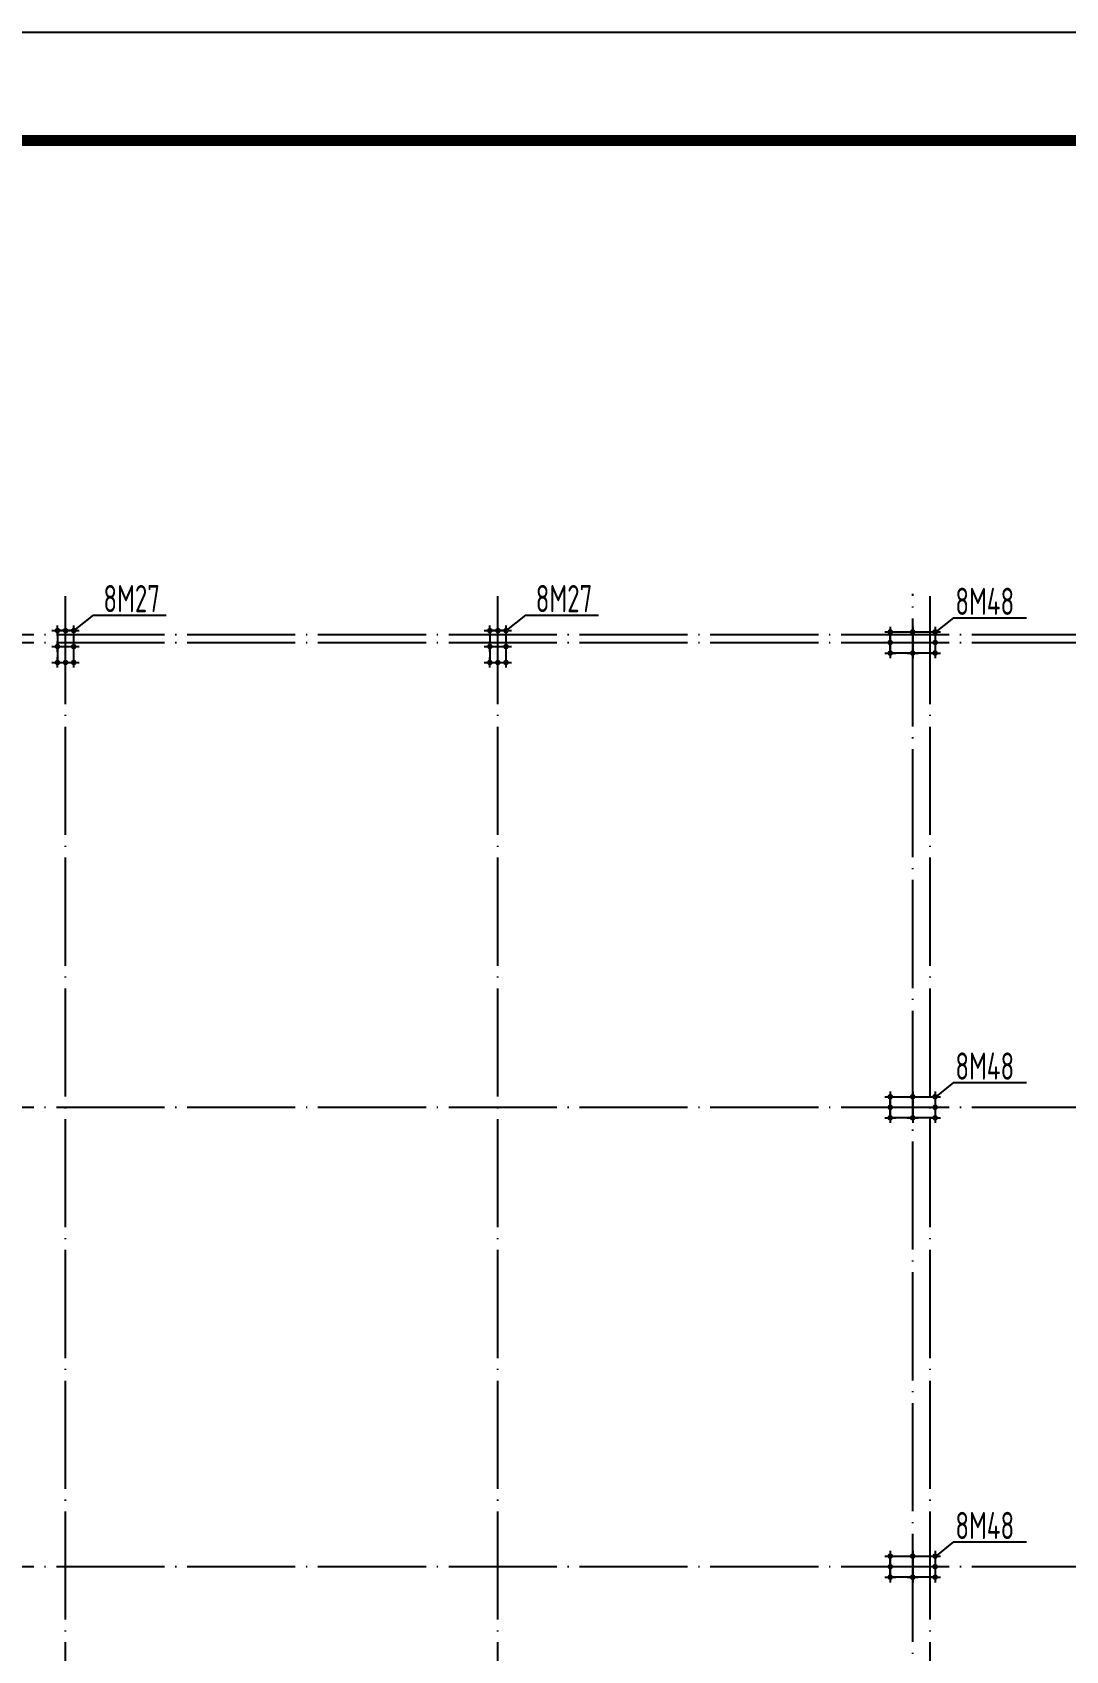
# Model space of a CAD drawing. Extents: x 69728788 to 150676229, y 15322671 to 43663798.
# Drawn here: x 75179886 to 75199006, y 20613360 to 20643303 of the extents above; entities that cross this region are included whole.
import ezdxf

# ---------------------------------------------------------------- set-up
doc = ezdxf.new("R2010")
doc.units = 0
doc.header["$LTSCALE"] = 1000
doc.header["$MEASUREMENT"] = 0
doc.linetypes.add('DOTE', pattern=[2.42, 2, -0.2, 0.02, -0.2])
for name, color, linetype in [('10', 7, 'CONTINUOUS'), ('DOTE', 251, 'DOTE'), ('PUB_TITLE', 4, 'CONTINUOUS'), ('WALL', 4, 'CONTINUOUS'), ('底线', 250, 'CONTINUOUS')]:
    doc.layers.add(name, color=color, linetype=linetype)
doc.styles.add('TSSD_Rein', font='atssdeng.shx', dxfattribs={"width": 0.7, "bigfont": 'atssdchn.shx'})

msp = doc.modelspace()

# ---------------------------------------------------------------- linework, layer by layer
at = {"layer": '10'}
for p, q in [((75180248.1, 20632233.5), (75180344.1, 20632233.5)), ((75180248.1, 20632233.5), (75180344.1, 20632233.5)), ((75180248.1, 20632233.5), (75180344.1, 20632233.5)), ((75180248.1, 20632233.5), (75180344.1, 20632233.5)), ((75180350.5, 20632138.4), (75180350.5, 20632328.6)), ((75180350.5, 20632138.4), (75180350.5, 20632328.6)), ((75180350.5, 20632138.4), (75180350.5, 20632328.6)), ((75180350.5, 20632138.4), (75180350.5, 20632328.6)), ((75180355.5, 20632233.5), (75180451.5, 20632233.5)), ((75180398.1, 20632233.5), (75180494.1, 20632233.5)), ((75180398.1, 20632233.5), (75180494.1, 20632233.5)), ((75180398.1, 20632233.5), (75180494.1, 20632233.5)), ((75180398.1, 20632233.5), (75180494.1, 20632233.5)), ((75180500.5, 20632138.4), (75180500.5, 20632328.6)), ((75180500.5, 20632138.4), (75180500.5, 20632328.6)), ((75180500.5, 20632138.4), (75180500.5, 20632328.6)), ((75180500.5, 20632138.4), (75180500.5, 20632328.6)), ((75180505.5, 20632233.5), (75180601.5, 20632233.5)), ((75180548.1, 20632233.5), (75180644.1, 20632233.5)), ((75180548.1, 20632233.5), (75180644.1, 20632233.5)), ((75180548.1, 20632233.5), (75180644.1, 20632233.5)), ((75180548.1, 20632233.5), (75180644.1, 20632233.5)), ((75180650.5, 20632138.4), (75180650.5, 20632328.6)), ((75180650.5, 20632138.4), (75180650.5, 20632328.6)), ((75180650.5, 20632138.4), (75180650.5, 20632328.6)), ((75180650.5, 20632138.4), (75180650.5, 20632328.6)), ((75180655.5, 20632233.5), (75180751.5, 20632233.5)), ((75188248.1, 20632233.5), (75188344.1, 20632233.5)), ((75188248.1, 20632233.5), (75188344.1, 20632233.5)), ((75188248.1, 20632233.5), (75188344.1, 20632233.5)), ((75188248.1, 20632233.5), (75188344.1, 20632233.5)), ((75188350.5, 20632138.4), (75188350.5, 20632328.6)), ((75188350.5, 20632138.4), (75188350.5, 20632328.6)), ((75188350.5, 20632138.4), (75188350.5, 20632328.6)), ((75188350.5, 20632138.4), (75188350.5, 20632328.6)), ((75188355.5, 20632233.5), (75188451.5, 20632233.5)), ((75188398.1, 20632233.5), (75188494.1, 20632233.5)), ((75188398.1, 20632233.5), (75188494.1, 20632233.5)), ((75188398.1, 20632233.5), (75188494.1, 20632233.5)), ((75188398.1, 20632233.5), (75188494.1, 20632233.5)), ((75188500.5, 20632138.4), (75188500.5, 20632328.6)), ((75188500.5, 20632138.4), (75188500.5, 20632328.6)), ((75188500.5, 20632138.4), (75188500.5, 20632328.6)), ((75188500.5, 20632138.4), (75188500.5, 20632328.6)), ((75188505.5, 20632233.5), (75188601.5, 20632233.5)), ((75188548.1, 20632233.5), (75188644.1, 20632233.5)), ((75188548.1, 20632233.5), (75188644.1, 20632233.5)), ((75188548.1, 20632233.5), (75188644.1, 20632233.5)), ((75188548.1, 20632233.5), (75188644.1, 20632233.5)), ((75188650.5, 20632138.4), (75188650.5, 20632328.6)), ((75188650.5, 20632138.4), (75188650.5, 20632328.6)), ((75188650.5, 20632138.4), (75188650.5, 20632328.6)), ((75188650.5, 20632138.4), (75188650.5, 20632328.6)), ((75188655.5, 20632233.5), (75188751.5, 20632233.5)), ((75195760.5, 20632303.6), (75195760.5, 20632113.4)), ((75195760.5, 20632303.6), (75195760.5, 20632113.4)), ((75195760.5, 20632303.6), (75195760.5, 20632113.4)), ((75195760.5, 20632303.6), (75195760.5, 20632113.4)), ((75196175.5, 20632303.6), (75196175.5, 20632113.4)), ((75196175.5, 20632303.6), (75196175.5, 20632113.4)), ((75196175.5, 20632303.6), (75196175.5, 20632113.4)), ((75196175.5, 20632303.6), (75196175.5, 20632113.4)), ((75196590.5, 20632303.6), (75196590.5, 20632113.4)), ((75196590.5, 20632303.6), (75196590.5, 20632113.4)), ((75196590.5, 20632303.6), (75196590.5, 20632113.4)), ((75196590.5, 20632303.6), (75196590.5, 20632113.4)), ((75180248.1, 20631938.5), (75180344.1, 20631938.5)), ((75180248.1, 20631938.5), (75180344.1, 20631938.5)), ((75180248.1, 20631938.5), (75180344.1, 20631938.5)), ((75180248.1, 20631938.5), (75180344.1, 20631938.5)), ((75180350.5, 20631843.4), (75180350.5, 20632033.6)), ((75180350.5, 20631843.4), (75180350.5, 20632033.6)), ((75180350.5, 20631843.4), (75180350.5, 20632033.6)), ((75180350.5, 20631843.4), (75180350.5, 20632033.6)), ((75180355.5, 20631938.5), (75180451.5, 20631938.5)), ((75180548.1, 20631938.5), (75180644.1, 20631938.5)), ((75180548.1, 20631938.5), (75180644.1, 20631938.5)), ((75180548.1, 20631938.5), (75180644.1, 20631938.5)), ((75180548.1, 20631938.5), (75180644.1, 20631938.5)), ((75180650.5, 20631843.4), (75180650.5, 20632033.6)), ((75180650.5, 20631843.4), (75180650.5, 20632033.6)), ((75180650.5, 20631843.4), (75180650.5, 20632033.6)), ((75180650.5, 20631843.4), (75180650.5, 20632033.6)), ((75180655.5, 20631938.5), (75180751.5, 20631938.5)), ((75188248.1, 20631938.5), (75188344.1, 20631938.5)), ((75188248.1, 20631938.5), (75188344.1, 20631938.5)), ((75188248.1, 20631938.5), (75188344.1, 20631938.5)), ((75188248.1, 20631938.5), (75188344.1, 20631938.5)), ((75188350.5, 20631843.4), (75188350.5, 20632033.6)), ((75188350.5, 20631843.4), (75188350.5, 20632033.6)), ((75188350.5, 20631843.4), (75188350.5, 20632033.6)), ((75188350.5, 20631843.4), (75188350.5, 20632033.6)), ((75188355.5, 20631938.5), (75188451.5, 20631938.5)), ((75188548.1, 20631938.5), (75188644.1, 20631938.5)), ((75188548.1, 20631938.5), (75188644.1, 20631938.5)), ((75188548.1, 20631938.5), (75188644.1, 20631938.5)), ((75188548.1, 20631938.5), (75188644.1, 20631938.5)), ((75188650.5, 20631843.4), (75188650.5, 20632033.6)), ((75188650.5, 20631843.4), (75188650.5, 20632033.6)), ((75188650.5, 20631843.4), (75188650.5, 20632033.6)), ((75188650.5, 20631843.4), (75188650.5, 20632033.6)), ((75188655.5, 20631938.5), (75188751.5, 20631938.5)), ((75195658.1, 20632208.5), (75195754.1, 20632208.5)), ((75195658.1, 20632208.5), (75195754.1, 20632208.5)), ((75195658.1, 20632208.5), (75195754.1, 20632208.5)), ((75195658.1, 20632208.5), (75195754.1, 20632208.5)), ((75195658.1, 20632013.5), (75195754.1, 20632013.5)), ((75195658.1, 20632013.5), (75195754.1, 20632013.5)), ((75195658.1, 20632013.5), (75195754.1, 20632013.5)), ((75195658.1, 20632013.5), (75195754.1, 20632013.5)), ((75195760.5, 20632108.6), (75195760.5, 20631918.4)), ((75195760.5, 20632108.6), (75195760.5, 20631918.4)), ((75195760.5, 20632108.6), (75195760.5, 20631918.4)), ((75195760.5, 20632108.6), (75195760.5, 20631918.4)), ((75195765.5, 20632208.5), (75195861.5, 20632208.5)), ((75195765.5, 20632013.5), (75195861.5, 20632013.5)), ((75196073.1, 20632208.5), (75196169.1, 20632208.5)), ((75196073.1, 20632208.5), (75196169.1, 20632208.5)), ((75196073.1, 20632208.5), (75196169.1, 20632208.5)), ((75196073.1, 20632208.5), (75196169.1, 20632208.5)), ((75196180.5, 20632208.5), (75196276.5, 20632208.5)), ((75196488.1, 20632208.5), (75196584.1, 20632208.5)), ((75196488.1, 20632208.5), (75196584.1, 20632208.5)), ((75196488.1, 20632208.5), (75196584.1, 20632208.5)), ((75196488.1, 20632208.5), (75196584.1, 20632208.5)), ((75196488.1, 20632013.5), (75196584.1, 20632013.5)), ((75196488.1, 20632013.5), (75196584.1, 20632013.5)), ((75196488.1, 20632013.5), (75196584.1, 20632013.5)), ((75196488.1, 20632013.5), (75196584.1, 20632013.5)), ((75196590.5, 20632108.6), (75196590.5, 20631918.4)), ((75196590.5, 20632108.6), (75196590.5, 20631918.4)), ((75196590.5, 20632108.6), (75196590.5, 20631918.4)), ((75196590.5, 20632108.6), (75196590.5, 20631918.4)), ((75196595.5, 20632208.5), (75196691.5, 20632208.5)), ((75196595.5, 20632013.5), (75196691.5, 20632013.5)), ((75180248.1, 20631643.5), (75180344.1, 20631643.5)), ((75180248.1, 20631643.5), (75180344.1, 20631643.5)), ((75180248.1, 20631643.5), (75180344.1, 20631643.5)), ((75180248.1, 20631643.5), (75180344.1, 20631643.5)), ((75180350.5, 20631548.4), (75180350.5, 20631738.6)), ((75180350.5, 20631548.4), (75180350.5, 20631738.6)), ((75180350.5, 20631548.4), (75180350.5, 20631738.6)), ((75180350.5, 20631548.4), (75180350.5, 20631738.6)), ((75180355.5, 20631643.5), (75180451.5, 20631643.5)), ((75180398.1, 20631643.5), (75180494.1, 20631643.5)), ((75180398.1, 20631643.5), (75180494.1, 20631643.5)), ((75180398.1, 20631643.5), (75180494.1, 20631643.5)), ((75180398.1, 20631643.5), (75180494.1, 20631643.5)), ((75180500.5, 20631548.4), (75180500.5, 20631738.6)), ((75180500.5, 20631548.4), (75180500.5, 20631738.6)), ((75180500.5, 20631548.4), (75180500.5, 20631738.6)), ((75180500.5, 20631548.4), (75180500.5, 20631738.6)), ((75180505.5, 20631643.5), (75180601.5, 20631643.5)), ((75180548.1, 20631643.5), (75180644.1, 20631643.5)), ((75180548.1, 20631643.5), (75180644.1, 20631643.5)), ((75180548.1, 20631643.5), (75180644.1, 20631643.5)), ((75180548.1, 20631643.5), (75180644.1, 20631643.5)), ((75180650.5, 20631548.4), (75180650.5, 20631738.6)), ((75180650.5, 20631548.4), (75180650.5, 20631738.6)), ((75180650.5, 20631548.4), (75180650.5, 20631738.6)), ((75180650.5, 20631548.4), (75180650.5, 20631738.6)), ((75180655.5, 20631643.5), (75180751.5, 20631643.5)), ((75188248.1, 20631643.5), (75188344.1, 20631643.5)), ((75188248.1, 20631643.5), (75188344.1, 20631643.5)), ((75188248.1, 20631643.5), (75188344.1, 20631643.5)), ((75188248.1, 20631643.5), (75188344.1, 20631643.5)), ((75188350.5, 20631548.4), (75188350.5, 20631738.6)), ((75188350.5, 20631548.4), (75188350.5, 20631738.6)), ((75188350.5, 20631548.4), (75188350.5, 20631738.6)), ((75188350.5, 20631548.4), (75188350.5, 20631738.6)), ((75188355.5, 20631643.5), (75188451.5, 20631643.5)), ((75188398.1, 20631643.5), (75188494.1, 20631643.5)), ((75188398.1, 20631643.5), (75188494.1, 20631643.5)), ((75188398.1, 20631643.5), (75188494.1, 20631643.5)), ((75188398.1, 20631643.5), (75188494.1, 20631643.5)), ((75188500.5, 20631548.4), (75188500.5, 20631738.6)), ((75188500.5, 20631548.4), (75188500.5, 20631738.6)), ((75188500.5, 20631548.4), (75188500.5, 20631738.6)), ((75188500.5, 20631548.4), (75188500.5, 20631738.6)), ((75188505.5, 20631643.5), (75188601.5, 20631643.5)), ((75188548.1, 20631643.5), (75188644.1, 20631643.5)), ((75188548.1, 20631643.5), (75188644.1, 20631643.5)), ((75188548.1, 20631643.5), (75188644.1, 20631643.5)), ((75188548.1, 20631643.5), (75188644.1, 20631643.5)), ((75188650.5, 20631548.4), (75188650.5, 20631738.6)), ((75188650.5, 20631548.4), (75188650.5, 20631738.6)), ((75188650.5, 20631548.4), (75188650.5, 20631738.6)), ((75188650.5, 20631548.4), (75188650.5, 20631738.6)), ((75188655.5, 20631643.5), (75188751.5, 20631643.5)), ((75195658.1, 20631818.5), (75195754.1, 20631818.5)), ((75195658.1, 20631818.5), (75195754.1, 20631818.5)), ((75195658.1, 20631818.5), (75195754.1, 20631818.5)), ((75195658.1, 20631818.5), (75195754.1, 20631818.5)), ((75195760.5, 20631913.6), (75195760.5, 20631723.4)), ((75195760.5, 20631913.6), (75195760.5, 20631723.4)), ((75195760.5, 20631913.6), (75195760.5, 20631723.4)), ((75195760.5, 20631913.6), (75195760.5, 20631723.4)), ((75195765.5, 20631818.5), (75195861.5, 20631818.5)), ((75196073.1, 20631818.5), (75196169.1, 20631818.5)), ((75196073.1, 20631818.5), (75196169.1, 20631818.5)), ((75196073.1, 20631818.5), (75196169.1, 20631818.5)), ((75196073.1, 20631818.5), (75196169.1, 20631818.5)), ((75196175.5, 20631913.6), (75196175.5, 20631723.4)), ((75196175.5, 20631913.6), (75196175.5, 20631723.4)), ((75196175.5, 20631913.6), (75196175.5, 20631723.4)), ((75196175.5, 20631913.6), (75196175.5, 20631723.4)), ((75196180.5, 20631818.5), (75196276.5, 20631818.5)), ((75196488.1, 20631818.5), (75196584.1, 20631818.5)), ((75196488.1, 20631818.5), (75196584.1, 20631818.5)), ((75196488.1, 20631818.5), (75196584.1, 20631818.5)), ((75196488.1, 20631818.5), (75196584.1, 20631818.5)), ((75196590.5, 20631913.6), (75196590.5, 20631723.4)), ((75196590.5, 20631913.6), (75196590.5, 20631723.4)), ((75196590.5, 20631913.6), (75196590.5, 20631723.4)), ((75196590.5, 20631913.6), (75196590.5, 20631723.4)), ((75196595.5, 20631818.5), (75196691.5, 20631818.5)), ((75195658.1, 20623608.5), (75195754.1, 20623608.5)), ((75195658.1, 20623608.5), (75195754.1, 20623608.5)), ((75195658.1, 20623608.5), (75195754.1, 20623608.5)), ((75195658.1, 20623608.5), (75195754.1, 20623608.5)), ((75195760.5, 20623703.6), (75195760.5, 20623513.4)), ((75195760.5, 20623703.6), (75195760.5, 20623513.4)), ((75195760.5, 20623703.6), (75195760.5, 20623513.4)), ((75195760.5, 20623703.6), (75195760.5, 20623513.4)), ((75195765.5, 20623608.5), (75195861.5, 20623608.5)), ((75196073.1, 20623608.5), (75196169.1, 20623608.5)), ((75196073.1, 20623608.5), (75196169.1, 20623608.5)), ((75196073.1, 20623608.5), (75196169.1, 20623608.5)), ((75196073.1, 20623608.5), (75196169.1, 20623608.5)), ((75196175.5, 20623703.6), (75196175.5, 20623513.4)), ((75196175.5, 20623703.6), (75196175.5, 20623513.4)), ((75196175.5, 20623703.6), (75196175.5, 20623513.4)), ((75196175.5, 20623703.6), (75196175.5, 20623513.4)), ((75196180.5, 20623608.5), (75196276.5, 20623608.5)), ((75196488.1, 20623608.5), (75196584.1, 20623608.5)), ((75196488.1, 20623608.5), (75196584.1, 20623608.5)), ((75196488.1, 20623608.5), (75196584.1, 20623608.5)), ((75196488.1, 20623608.5), (75196584.1, 20623608.5)), ((75196590.5, 20623703.6), (75196590.5, 20623513.4)), ((75196590.5, 20623703.6), (75196590.5, 20623513.4)), ((75196590.5, 20623703.6), (75196590.5, 20623513.4)), ((75196590.5, 20623703.6), (75196590.5, 20623513.4)), ((75196595.5, 20623608.5), (75196691.5, 20623608.5)), ((75195658.1, 20623413.5), (75195754.1, 20623413.5)), ((75195658.1, 20623413.5), (75195754.1, 20623413.5)), ((75195658.1, 20623413.5), (75195754.1, 20623413.5)), ((75195658.1, 20623413.5), (75195754.1, 20623413.5)), ((75195760.5, 20623508.6), (75195760.5, 20623318.4)), ((75195760.5, 20623508.6), (75195760.5, 20623318.4)), ((75195760.5, 20623508.6), (75195760.5, 20623318.4)), ((75195760.5, 20623508.6), (75195760.5, 20623318.4)), ((75195760.5, 20623313.6), (75195760.5, 20623123.4)), ((75195760.5, 20623313.6), (75195760.5, 20623123.4)), ((75195760.5, 20623313.6), (75195760.5, 20623123.4)), ((75195760.5, 20623313.6), (75195760.5, 20623123.4)), ((75195765.5, 20623413.5), (75195861.5, 20623413.5)), ((75196175.5, 20623313.6), (75196175.5, 20623123.4)), ((75196175.5, 20623313.6), (75196175.5, 20623123.4)), ((75196175.5, 20623313.6), (75196175.5, 20623123.4)), ((75196175.5, 20623313.6), (75196175.5, 20623123.4)), ((75196488.1, 20623413.5), (75196584.1, 20623413.5)), ((75196488.1, 20623413.5), (75196584.1, 20623413.5)), ((75196488.1, 20623413.5), (75196584.1, 20623413.5)), ((75196488.1, 20623413.5), (75196584.1, 20623413.5)), ((75196590.5, 20623508.6), (75196590.5, 20623318.4)), ((75196590.5, 20623508.6), (75196590.5, 20623318.4)), ((75196590.5, 20623508.6), (75196590.5, 20623318.4)), ((75196590.5, 20623508.6), (75196590.5, 20623318.4)), ((75196590.5, 20623313.6), (75196590.5, 20623123.4)), ((75196590.5, 20623313.6), (75196590.5, 20623123.4)), ((75196590.5, 20623313.6), (75196590.5, 20623123.4)), ((75196590.5, 20623313.6), (75196590.5, 20623123.4)), ((75196595.5, 20623413.5), (75196691.5, 20623413.5)), ((75195658.1, 20623218.5), (75195754.1, 20623218.5)), ((75195658.1, 20623218.5), (75195754.1, 20623218.5)), ((75195658.1, 20623218.5), (75195754.1, 20623218.5)), ((75195658.1, 20623218.5), (75195754.1, 20623218.5)), ((75195765.5, 20623218.5), (75195861.5, 20623218.5)), ((75196073.1, 20623218.5), (75196169.1, 20623218.5)), ((75196073.1, 20623218.5), (75196169.1, 20623218.5)), ((75196073.1, 20623218.5), (75196169.1, 20623218.5)), ((75196073.1, 20623218.5), (75196169.1, 20623218.5)), ((75196180.5, 20623218.5), (75196276.5, 20623218.5)), ((75196488.1, 20623218.5), (75196584.1, 20623218.5)), ((75196488.1, 20623218.5), (75196584.1, 20623218.5)), ((75196488.1, 20623218.5), (75196584.1, 20623218.5)), ((75196488.1, 20623218.5), (75196584.1, 20623218.5)), ((75196595.5, 20623218.5), (75196691.5, 20623218.5)), ((75195760.5, 20615203.6), (75195760.5, 20615013.4)), ((75195760.5, 20615203.6), (75195760.5, 20615013.4)), ((75195760.5, 20615203.6), (75195760.5, 20615013.4)), ((75195760.5, 20615203.6), (75195760.5, 20615013.4)), ((75196175.5, 20615203.6), (75196175.5, 20615013.4)), ((75196175.5, 20615203.6), (75196175.5, 20615013.4)), ((75196175.5, 20615203.6), (75196175.5, 20615013.4)), ((75196175.5, 20615203.6), (75196175.5, 20615013.4)), ((75196590.5, 20615203.6), (75196590.5, 20615013.4)), ((75196590.5, 20615203.6), (75196590.5, 20615013.4)), ((75196590.5, 20615203.6), (75196590.5, 20615013.4)), ((75196590.5, 20615203.6), (75196590.5, 20615013.4)), ((75195658.1, 20615108.5), (75195754.1, 20615108.5)), ((75195658.1, 20615108.5), (75195754.1, 20615108.5)), ((75195658.1, 20615108.5), (75195754.1, 20615108.5)), ((75195658.1, 20615108.5), (75195754.1, 20615108.5)), ((75195658.1, 20614913.5), (75195754.1, 20614913.5)), ((75195658.1, 20614913.5), (75195754.1, 20614913.5)), ((75195658.1, 20614913.5), (75195754.1, 20614913.5)), ((75195658.1, 20614913.5), (75195754.1, 20614913.5)), ((75195760.5, 20615008.6), (75195760.5, 20614818.4)), ((75195760.5, 20615008.6), (75195760.5, 20614818.4)), ((75195760.5, 20615008.6), (75195760.5, 20614818.4)), ((75195760.5, 20615008.6), (75195760.5, 20614818.4)), ((75195765.5, 20615108.5), (75195861.5, 20615108.5)), ((75195765.5, 20614913.5), (75195861.5, 20614913.5)), ((75196073.1, 20615108.5), (75196169.1, 20615108.5)), ((75196073.1, 20615108.5), (75196169.1, 20615108.5)), ((75196073.1, 20615108.5), (75196169.1, 20615108.5)), ((75196073.1, 20615108.5), (75196169.1, 20615108.5)), ((75196180.5, 20615108.5), (75196276.5, 20615108.5)), ((75196488.1, 20615108.5), (75196584.1, 20615108.5)), ((75196488.1, 20615108.5), (75196584.1, 20615108.5)), ((75196488.1, 20615108.5), (75196584.1, 20615108.5)), ((75196488.1, 20615108.5), (75196584.1, 20615108.5)), ((75196488.1, 20614913.5), (75196584.1, 20614913.5)), ((75196488.1, 20614913.5), (75196584.1, 20614913.5)), ((75196488.1, 20614913.5), (75196584.1, 20614913.5)), ((75196488.1, 20614913.5), (75196584.1, 20614913.5)), ((75196590.5, 20615008.6), (75196590.5, 20614818.4)), ((75196590.5, 20615008.6), (75196590.5, 20614818.4)), ((75196590.5, 20615008.6), (75196590.5, 20614818.4)), ((75196590.5, 20615008.6), (75196590.5, 20614818.4)), ((75196595.5, 20615108.5), (75196691.5, 20615108.5)), ((75196595.5, 20614913.5), (75196691.5, 20614913.5)), ((75195658.1, 20614718.5), (75195754.1, 20614718.5)), ((75195658.1, 20614718.5), (75195754.1, 20614718.5)), ((75195658.1, 20614718.5), (75195754.1, 20614718.5)), ((75195658.1, 20614718.5), (75195754.1, 20614718.5)), ((75195760.5, 20614813.6), (75195760.5, 20614623.4)), ((75195760.5, 20614813.6), (75195760.5, 20614623.4)), ((75195760.5, 20614813.6), (75195760.5, 20614623.4)), ((75195760.5, 20614813.6), (75195760.5, 20614623.4)), ((75195765.5, 20614718.5), (75195861.5, 20614718.5)), ((75196073.1, 20614718.5), (75196169.1, 20614718.5)), ((75196073.1, 20614718.5), (75196169.1, 20614718.5)), ((75196073.1, 20614718.5), (75196169.1, 20614718.5)), ((75196073.1, 20614718.5), (75196169.1, 20614718.5)), ((75196175.5, 20614813.6), (75196175.5, 20614623.4)), ((75196175.5, 20614813.6), (75196175.5, 20614623.4)), ((75196175.5, 20614813.6), (75196175.5, 20614623.4)), ((75196175.5, 20614813.6), (75196175.5, 20614623.4)), ((75196180.5, 20614718.5), (75196276.5, 20614718.5)), ((75196488.1, 20614718.5), (75196584.1, 20614718.5)), ((75196488.1, 20614718.5), (75196584.1, 20614718.5)), ((75196488.1, 20614718.5), (75196584.1, 20614718.5)), ((75196488.1, 20614718.5), (75196584.1, 20614718.5)), ((75196590.5, 20614813.6), (75196590.5, 20614623.4)), ((75196590.5, 20614813.6), (75196590.5, 20614623.4)), ((75196590.5, 20614813.6), (75196590.5, 20614623.4)), ((75196590.5, 20614813.6), (75196590.5, 20614623.4)), ((75196595.5, 20614718.5), (75196691.5, 20614718.5))]:
    msp.add_line(p, q, dxfattribs=at)
at = {"layer": '10', "const_width": 51.2}
for points in [[(75180350.5, 20632259.1, -1), (75180350.5, 20632207.9, -1), (75180350.5, 20632259.1)], [(75180350.5, 20632259.1, -1), (75180350.5, 20632207.9, -1), (75180350.5, 20632259.1)], [(75180350.5, 20632259.1, -1), (75180350.5, 20632207.9, -1), (75180350.5, 20632259.1)], [(75180350.5, 20632259.1, -1), (75180350.5, 20632207.9, -1), (75180350.5, 20632259.1)], [(75180500.5, 20632259.1, -1), (75180500.5, 20632207.9, -1), (75180500.5, 20632259.1)], [(75180500.5, 20632259.1, -1), (75180500.5, 20632207.9, -1), (75180500.5, 20632259.1)], [(75180500.5, 20632259.1, -1), (75180500.5, 20632207.9, -1), (75180500.5, 20632259.1)], [(75180500.5, 20632259.1, -1), (75180500.5, 20632207.9, -1), (75180500.5, 20632259.1)], [(75180650.5, 20632259.1, -1), (75180650.5, 20632207.9, -1), (75180650.5, 20632259.1)], [(75180650.5, 20632259.1, -1), (75180650.5, 20632207.9, -1), (75180650.5, 20632259.1)], [(75180650.5, 20632259.1, -1), (75180650.5, 20632207.9, -1), (75180650.5, 20632259.1)], [(75180650.5, 20632259.1, -1), (75180650.5, 20632207.9, -1), (75180650.5, 20632259.1)], [(75188350.5, 20632259.1, -1), (75188350.5, 20632207.9, -1), (75188350.5, 20632259.1)], [(75188350.5, 20632259.1, -1), (75188350.5, 20632207.9, -1), (75188350.5, 20632259.1)], [(75188350.5, 20632259.1, -1), (75188350.5, 20632207.9, -1), (75188350.5, 20632259.1)], [(75188350.5, 20632259.1, -1), (75188350.5, 20632207.9, -1), (75188350.5, 20632259.1)], [(75188500.5, 20632259.1, -1), (75188500.5, 20632207.9, -1), (75188500.5, 20632259.1)], [(75188500.5, 20632259.1, -1), (75188500.5, 20632207.9, -1), (75188500.5, 20632259.1)], [(75188500.5, 20632259.1, -1), (75188500.5, 20632207.9, -1), (75188500.5, 20632259.1)], [(75188500.5, 20632259.1, -1), (75188500.5, 20632207.9, -1), (75188500.5, 20632259.1)], [(75188650.5, 20632259.1, -1), (75188650.5, 20632207.9, -1), (75188650.5, 20632259.1)], [(75188650.5, 20632259.1, -1), (75188650.5, 20632207.9, -1), (75188650.5, 20632259.1)], [(75188650.5, 20632259.1, -1), (75188650.5, 20632207.9, -1), (75188650.5, 20632259.1)], [(75188650.5, 20632259.1, -1), (75188650.5, 20632207.9, -1), (75188650.5, 20632259.1)], [(75195760.5, 20632182.9, 1), (75195760.5, 20632234.1, 1), (75195760.5, 20632182.9)], [(75195760.5, 20632182.9, 1), (75195760.5, 20632234.1, 1), (75195760.5, 20632182.9)], [(75195760.5, 20632182.9, 1), (75195760.5, 20632234.1, 1), (75195760.5, 20632182.9)], [(75195760.5, 20632182.9, 1), (75195760.5, 20632234.1, 1), (75195760.5, 20632182.9)], [(75196175.5, 20632182.9, 1), (75196175.5, 20632234.1, 1), (75196175.5, 20632182.9)], [(75196175.5, 20632182.9, 1), (75196175.5, 20632234.1, 1), (75196175.5, 20632182.9)], [(75196175.5, 20632182.9, 1), (75196175.5, 20632234.1, 1), (75196175.5, 20632182.9)], [(75196175.5, 20632182.9, 1), (75196175.5, 20632234.1, 1), (75196175.5, 20632182.9)], [(75196590.5, 20632182.9, 1), (75196590.5, 20632234.1, 1), (75196590.5, 20632182.9)], [(75196590.5, 20632182.9, 1), (75196590.5, 20632234.1, 1), (75196590.5, 20632182.9)], [(75196590.5, 20632182.9, 1), (75196590.5, 20632234.1, 1), (75196590.5, 20632182.9)], [(75196590.5, 20632182.9, 1), (75196590.5, 20632234.1, 1), (75196590.5, 20632182.9)], [(75180350.5, 20631964.1, -1), (75180350.5, 20631912.9, -1), (75180350.5, 20631964.1)], [(75180350.5, 20631964.1, -1), (75180350.5, 20631912.9, -1), (75180350.5, 20631964.1)], [(75180350.5, 20631964.1, -1), (75180350.5, 20631912.9, -1), (75180350.5, 20631964.1)], [(75180350.5, 20631964.1, -1), (75180350.5, 20631912.9, -1), (75180350.5, 20631964.1)], [(75180650.5, 20631964.1, -1), (75180650.5, 20631912.9, -1), (75180650.5, 20631964.1)], [(75180650.5, 20631964.1, -1), (75180650.5, 20631912.9, -1), (75180650.5, 20631964.1)], [(75180650.5, 20631964.1, -1), (75180650.5, 20631912.9, -1), (75180650.5, 20631964.1)], [(75180650.5, 20631964.1, -1), (75180650.5, 20631912.9, -1), (75180650.5, 20631964.1)], [(75188350.5, 20631964.1, -1), (75188350.5, 20631912.9, -1), (75188350.5, 20631964.1)], [(75188350.5, 20631964.1, -1), (75188350.5, 20631912.9, -1), (75188350.5, 20631964.1)], [(75188350.5, 20631964.1, -1), (75188350.5, 20631912.9, -1), (75188350.5, 20631964.1)], [(75188350.5, 20631964.1, -1), (75188350.5, 20631912.9, -1), (75188350.5, 20631964.1)], [(75188650.5, 20631964.1, -1), (75188650.5, 20631912.9, -1), (75188650.5, 20631964.1)], [(75188650.5, 20631964.1, -1), (75188650.5, 20631912.9, -1), (75188650.5, 20631964.1)], [(75188650.5, 20631964.1, -1), (75188650.5, 20631912.9, -1), (75188650.5, 20631964.1)], [(75188650.5, 20631964.1, -1), (75188650.5, 20631912.9, -1), (75188650.5, 20631964.1)], [(75195760.5, 20631987.9, 1), (75195760.5, 20632039.1, 1), (75195760.5, 20631987.9)], [(75195760.5, 20631987.9, 1), (75195760.5, 20632039.1, 1), (75195760.5, 20631987.9)], [(75195760.5, 20631987.9, 1), (75195760.5, 20632039.1, 1), (75195760.5, 20631987.9)], [(75195760.5, 20631987.9, 1), (75195760.5, 20632039.1, 1), (75195760.5, 20631987.9)], [(75196590.5, 20631987.9, 1), (75196590.5, 20632039.1, 1), (75196590.5, 20631987.9)], [(75196590.5, 20631987.9, 1), (75196590.5, 20632039.1, 1), (75196590.5, 20631987.9)], [(75196590.5, 20631987.9, 1), (75196590.5, 20632039.1, 1), (75196590.5, 20631987.9)], [(75196590.5, 20631987.9, 1), (75196590.5, 20632039.1, 1), (75196590.5, 20631987.9)], [(75180350.5, 20631669.1, -1), (75180350.5, 20631617.9, -1), (75180350.5, 20631669.1)], [(75180350.5, 20631669.1, -1), (75180350.5, 20631617.9, -1), (75180350.5, 20631669.1)], [(75180350.5, 20631669.1, -1), (75180350.5, 20631617.9, -1), (75180350.5, 20631669.1)], [(75180350.5, 20631669.1, -1), (75180350.5, 20631617.9, -1), (75180350.5, 20631669.1)], [(75180500.5, 20631669.1, -1), (75180500.5, 20631617.9, -1), (75180500.5, 20631669.1)], [(75180500.5, 20631669.1, -1), (75180500.5, 20631617.9, -1), (75180500.5, 20631669.1)], [(75180500.5, 20631669.1, -1), (75180500.5, 20631617.9, -1), (75180500.5, 20631669.1)], [(75180500.5, 20631669.1, -1), (75180500.5, 20631617.9, -1), (75180500.5, 20631669.1)], [(75180650.5, 20631669.1, -1), (75180650.5, 20631617.9, -1), (75180650.5, 20631669.1)], [(75180650.5, 20631669.1, -1), (75180650.5, 20631617.9, -1), (75180650.5, 20631669.1)], [(75180650.5, 20631669.1, -1), (75180650.5, 20631617.9, -1), (75180650.5, 20631669.1)], [(75180650.5, 20631669.1, -1), (75180650.5, 20631617.9, -1), (75180650.5, 20631669.1)], [(75188350.5, 20631669.1, -1), (75188350.5, 20631617.9, -1), (75188350.5, 20631669.1)], [(75188350.5, 20631669.1, -1), (75188350.5, 20631617.9, -1), (75188350.5, 20631669.1)], [(75188350.5, 20631669.1, -1), (75188350.5, 20631617.9, -1), (75188350.5, 20631669.1)], [(75188350.5, 20631669.1, -1), (75188350.5, 20631617.9, -1), (75188350.5, 20631669.1)], [(75188500.5, 20631669.1, -1), (75188500.5, 20631617.9, -1), (75188500.5, 20631669.1)], [(75188500.5, 20631669.1, -1), (75188500.5, 20631617.9, -1), (75188500.5, 20631669.1)], [(75188500.5, 20631669.1, -1), (75188500.5, 20631617.9, -1), (75188500.5, 20631669.1)], [(75188500.5, 20631669.1, -1), (75188500.5, 20631617.9, -1), (75188500.5, 20631669.1)], [(75188650.5, 20631669.1, -1), (75188650.5, 20631617.9, -1), (75188650.5, 20631669.1)], [(75188650.5, 20631669.1, -1), (75188650.5, 20631617.9, -1), (75188650.5, 20631669.1)], [(75188650.5, 20631669.1, -1), (75188650.5, 20631617.9, -1), (75188650.5, 20631669.1)], [(75188650.5, 20631669.1, -1), (75188650.5, 20631617.9, -1), (75188650.5, 20631669.1)], [(75195760.5, 20631792.9, 1), (75195760.5, 20631844.1, 1), (75195760.5, 20631792.9)], [(75195760.5, 20631792.9, 1), (75195760.5, 20631844.1, 1), (75195760.5, 20631792.9)], [(75195760.5, 20631792.9, 1), (75195760.5, 20631844.1, 1), (75195760.5, 20631792.9)], [(75195760.5, 20631792.9, 1), (75195760.5, 20631844.1, 1), (75195760.5, 20631792.9)], [(75196175.5, 20631792.9, 1), (75196175.5, 20631844.1, 1), (75196175.5, 20631792.9)], [(75196175.5, 20631792.9, 1), (75196175.5, 20631844.1, 1), (75196175.5, 20631792.9)], [(75196175.5, 20631792.9, 1), (75196175.5, 20631844.1, 1), (75196175.5, 20631792.9)], [(75196175.5, 20631792.9, 1), (75196175.5, 20631844.1, 1), (75196175.5, 20631792.9)], [(75196590.5, 20631792.9, 1), (75196590.5, 20631844.1, 1), (75196590.5, 20631792.9)], [(75196590.5, 20631792.9, 1), (75196590.5, 20631844.1, 1), (75196590.5, 20631792.9)], [(75196590.5, 20631792.9, 1), (75196590.5, 20631844.1, 1), (75196590.5, 20631792.9)], [(75196590.5, 20631792.9, 1), (75196590.5, 20631844.1, 1), (75196590.5, 20631792.9)], [(75195760.5, 20623582.9, 1), (75195760.5, 20623634.1, 1), (75195760.5, 20623582.9)], [(75195760.5, 20623582.9, 1), (75195760.5, 20623634.1, 1), (75195760.5, 20623582.9)], [(75195760.5, 20623582.9, 1), (75195760.5, 20623634.1, 1), (75195760.5, 20623582.9)], [(75195760.5, 20623582.9, 1), (75195760.5, 20623634.1, 1), (75195760.5, 20623582.9)], [(75196175.5, 20623582.9, 1), (75196175.5, 20623634.1, 1), (75196175.5, 20623582.9)], [(75196175.5, 20623582.9, 1), (75196175.5, 20623634.1, 1), (75196175.5, 20623582.9)], [(75196175.5, 20623582.9, 1), (75196175.5, 20623634.1, 1), (75196175.5, 20623582.9)], [(75196175.5, 20623582.9, 1), (75196175.5, 20623634.1, 1), (75196175.5, 20623582.9)], [(75196590.5, 20623582.9, 1), (75196590.5, 20623634.1, 1), (75196590.5, 20623582.9)], [(75196590.5, 20623582.9, 1), (75196590.5, 20623634.1, 1), (75196590.5, 20623582.9)], [(75196590.5, 20623582.9, 1), (75196590.5, 20623634.1, 1), (75196590.5, 20623582.9)], [(75196590.5, 20623582.9, 1), (75196590.5, 20623634.1, 1), (75196590.5, 20623582.9)], [(75195760.5, 20623387.9, 1), (75195760.5, 20623439.1, 1), (75195760.5, 20623387.9)], [(75195760.5, 20623387.9, 1), (75195760.5, 20623439.1, 1), (75195760.5, 20623387.9)], [(75195760.5, 20623387.9, 1), (75195760.5, 20623439.1, 1), (75195760.5, 20623387.9)], [(75195760.5, 20623387.9, 1), (75195760.5, 20623439.1, 1), (75195760.5, 20623387.9)], [(75195760.5, 20623192.9, 1), (75195760.5, 20623244.1, 1), (75195760.5, 20623192.9)], [(75195760.5, 20623192.9, 1), (75195760.5, 20623244.1, 1), (75195760.5, 20623192.9)], [(75195760.5, 20623192.9, 1), (75195760.5, 20623244.1, 1), (75195760.5, 20623192.9)], [(75195760.5, 20623192.9, 1), (75195760.5, 20623244.1, 1), (75195760.5, 20623192.9)], [(75196175.5, 20623192.9, 1), (75196175.5, 20623244.1, 1), (75196175.5, 20623192.9)], [(75196175.5, 20623192.9, 1), (75196175.5, 20623244.1, 1), (75196175.5, 20623192.9)], [(75196175.5, 20623192.9, 1), (75196175.5, 20623244.1, 1), (75196175.5, 20623192.9)], [(75196175.5, 20623192.9, 1), (75196175.5, 20623244.1, 1), (75196175.5, 20623192.9)], [(75196590.5, 20623387.9, 1), (75196590.5, 20623439.1, 1), (75196590.5, 20623387.9)], [(75196590.5, 20623387.9, 1), (75196590.5, 20623439.1, 1), (75196590.5, 20623387.9)], [(75196590.5, 20623387.9, 1), (75196590.5, 20623439.1, 1), (75196590.5, 20623387.9)], [(75196590.5, 20623387.9, 1), (75196590.5, 20623439.1, 1), (75196590.5, 20623387.9)], [(75196590.5, 20623192.9, 1), (75196590.5, 20623244.1, 1), (75196590.5, 20623192.9)], [(75196590.5, 20623192.9, 1), (75196590.5, 20623244.1, 1), (75196590.5, 20623192.9)], [(75196590.5, 20623192.9, 1), (75196590.5, 20623244.1, 1), (75196590.5, 20623192.9)], [(75196590.5, 20623192.9, 1), (75196590.5, 20623244.1, 1), (75196590.5, 20623192.9)], [(75195760.5, 20615082.9, 1), (75195760.5, 20615134.1, 1), (75195760.5, 20615082.9)], [(75195760.5, 20615082.9, 1), (75195760.5, 20615134.1, 1), (75195760.5, 20615082.9)], [(75195760.5, 20615082.9, 1), (75195760.5, 20615134.1, 1), (75195760.5, 20615082.9)], [(75195760.5, 20615082.9, 1), (75195760.5, 20615134.1, 1), (75195760.5, 20615082.9)], [(75196175.5, 20615082.9, 1), (75196175.5, 20615134.1, 1), (75196175.5, 20615082.9)], [(75196175.5, 20615082.9, 1), (75196175.5, 20615134.1, 1), (75196175.5, 20615082.9)], [(75196175.5, 20615082.9, 1), (75196175.5, 20615134.1, 1), (75196175.5, 20615082.9)], [(75196175.5, 20615082.9, 1), (75196175.5, 20615134.1, 1), (75196175.5, 20615082.9)], [(75196590.5, 20615082.9, 1), (75196590.5, 20615134.1, 1), (75196590.5, 20615082.9)], [(75196590.5, 20615082.9, 1), (75196590.5, 20615134.1, 1), (75196590.5, 20615082.9)], [(75196590.5, 20615082.9, 1), (75196590.5, 20615134.1, 1), (75196590.5, 20615082.9)], [(75196590.5, 20615082.9, 1), (75196590.5, 20615134.1, 1), (75196590.5, 20615082.9)], [(75195760.5, 20614887.9, 1), (75195760.5, 20614939.1, 1), (75195760.5, 20614887.9)], [(75195760.5, 20614887.9, 1), (75195760.5, 20614939.1, 1), (75195760.5, 20614887.9)], [(75195760.5, 20614887.9, 1), (75195760.5, 20614939.1, 1), (75195760.5, 20614887.9)], [(75195760.5, 20614887.9, 1), (75195760.5, 20614939.1, 1), (75195760.5, 20614887.9)], [(75196590.5, 20614887.9, 1), (75196590.5, 20614939.1, 1), (75196590.5, 20614887.9)], [(75196590.5, 20614887.9, 1), (75196590.5, 20614939.1, 1), (75196590.5, 20614887.9)], [(75196590.5, 20614887.9, 1), (75196590.5, 20614939.1, 1), (75196590.5, 20614887.9)], [(75196590.5, 20614887.9, 1), (75196590.5, 20614939.1, 1), (75196590.5, 20614887.9)], [(75195760.5, 20614692.9, 1), (75195760.5, 20614744.1, 1), (75195760.5, 20614692.9)], [(75195760.5, 20614692.9, 1), (75195760.5, 20614744.1, 1), (75195760.5, 20614692.9)], [(75195760.5, 20614692.9, 1), (75195760.5, 20614744.1, 1), (75195760.5, 20614692.9)], [(75195760.5, 20614692.9, 1), (75195760.5, 20614744.1, 1), (75195760.5, 20614692.9)], [(75196175.5, 20614692.9, 1), (75196175.5, 20614744.1, 1), (75196175.5, 20614692.9)], [(75196175.5, 20614692.9, 1), (75196175.5, 20614744.1, 1), (75196175.5, 20614692.9)], [(75196175.5, 20614692.9, 1), (75196175.5, 20614744.1, 1), (75196175.5, 20614692.9)], [(75196175.5, 20614692.9, 1), (75196175.5, 20614744.1, 1), (75196175.5, 20614692.9)], [(75196590.5, 20614692.9, 1), (75196590.5, 20614744.1, 1), (75196590.5, 20614692.9)], [(75196590.5, 20614692.9, 1), (75196590.5, 20614744.1, 1), (75196590.5, 20614692.9)], [(75196590.5, 20614692.9, 1), (75196590.5, 20614744.1, 1), (75196590.5, 20614692.9)], [(75196590.5, 20614692.9, 1), (75196590.5, 20614744.1, 1), (75196590.5, 20614692.9)]]:
    msp.add_lwpolyline(points, format="xyb", close=True, dxfattribs=at)
at = {"layer": 'DOTE'}
for p, q in [((75180500.5, 20538913.5), (75180500.5, 20632913.5)), ((75188500.5, 20538913.5), (75188500.5, 20632913.5)), ((75196175.5, 20577219.6), (75196175.5, 20632913.5)), ((75196500.5, 20538913.5), (75196500.5, 20632913.5)), ((75122250.5, 20632163.5), (75232250.5, 20632163.5)), ((75122250.5, 20632013.5), (75232250.5, 20632013.5)), ((75122250.5, 20623413.5), (75232250.5, 20623413.5)), ((75122250.5, 20614913.5), (75232250.5, 20614913.5))]:
    msp.add_line(p, q, dxfattribs=at)
at = {"layer": 'PUB_TITLE'}
msp.add_lwpolyline([(75107584.3, 20524502.8), (75275784.3, 20524502.8), (75275784.3, 20643302.8), (75107584.3, 20643302.8)], close=True, dxfattribs=at)
at = {"layer": 'PUB_TITLE', "const_width": 200}
msp.add_lwpolyline([(75112584.3, 20526502.8), (75273784.3, 20526502.8), (75273784.3, 20641302.8), (75112584.3, 20641302.8)], close=True, dxfattribs=at)
at = {"layer": 'WALL'}
for points in [[(75180656.9, 20632233.5), (75181015.9, 20632520.9), (75182362.3, 20632520.9)], [(75188656.9, 20632233.5), (75189015.9, 20632520.9), (75190362.3, 20632520.9)], [(75196579.3, 20632183.1), (75196938.3, 20632470.5), (75198284.7, 20632470.5)], [(75196579.3, 20623583.1), (75196938.3, 20623870.5), (75198284.7, 20623870.5)], [(75196579.3, 20615083.1), (75196938.3, 20615370.5), (75198284.7, 20615370.5)]]:
    msp.add_lwpolyline(points, dxfattribs=at)
at = {"layer": '底线'}
for p, q in [((75180500.5, 20631643.5), (75180500.5, 20632233.5)), ((75188500.5, 20631643.5), (75188500.5, 20632233.5)), ((75180350.5, 20631938.5), (75180650.5, 20631938.5)), ((75188350.5, 20631938.5), (75188650.5, 20631938.5))]:
    msp.add_line(p, q, dxfattribs=at)
for points in [[(75180350.5, 20631643.5), (75180650.5, 20631643.5), (75180650.5, 20632233.5), (75180350.5, 20632233.5)], [(75188350.5, 20631643.5), (75188650.5, 20631643.5), (75188650.5, 20632233.5), (75188350.5, 20632233.5)], [(75195760.5, 20632208.5), (75196590.5, 20632208.5), (75196590.5, 20631818.5), (75195760.5, 20631818.5)], [(75195760.5, 20623608.5), (75196590.5, 20623608.5), (75196590.5, 20623218.5), (75195760.5, 20623218.5)], [(75195760.5, 20615108.5), (75196590.5, 20615108.5), (75196590.5, 20614718.5), (75195760.5, 20614718.5)]]:
    msp.add_lwpolyline(points, close=True, dxfattribs=at)
for points in [[(75196175.5, 20632208.5), (75196175.5, 20631818.5)], [(75196175.5, 20623608.5), (75196175.5, 20623218.5)], [(75196175.5, 20615108.5), (75196175.5, 20614718.5)]]:
    msp.add_lwpolyline(points, dxfattribs=at)

# ---------------------------------------------------------------- texts
at = {"layer": 'WALL', "style": 'TSSD_Rein', "width": 0.7}
for s, p in [('8M27', (75181199.6, 20632573.5)), ('8M27', (75189199.6, 20632573.5)), ('8M48', (75196965.2, 20632523.1)), ('8M48', (75196965.2, 20623923.1)), ('8M48', (75196965.2, 20615423.1))]:
    msp.add_text(s, height=504, dxfattribs=at).set_placement(p)

doc.saveas('drawing.dxf')
